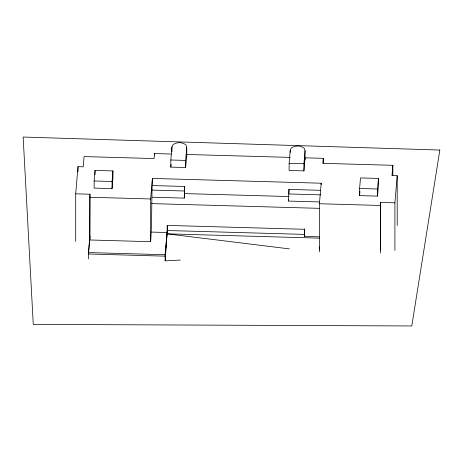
<?xml version="1.0" encoding="UTF-8"?>
<svg xmlns="http://www.w3.org/2000/svg" width="463" height="463" viewBox="0 0 463 463"><rect width="100%" height="100%" fill="white"/><g stroke="black" fill="none" stroke-linecap="round" stroke-linejoin="round"><path stroke-width="0.69" d="M319.568 249.696L319.713 246.814M180.292 260.056L165.152 260.872L167.05 233.832L319.412 238.144M75.695 241.437L75.695 193.823L78.004 166.663L83.23 166.807L84.098 156.581L154.086 158.56L154.515 153.554L171.241 154.029M321.172 184.633L321.172 183.209L152.402 178.434C151.505 199.512 152.055 220.648 150.66 241.703L89.672 239.979L89.926 194.223L75.695 193.823M94.139 180.981L95.037 170.419L112.955 170.922L112.955 178.047L112.058 188.609L94.139 188.105L94.139 180.981L112.058 181.49L112.955 170.922M88.479 258.996L88.479 252.566L89.926 235.534M89.926 236.958L88.479 253.996L165.152 256.161L167.328 230.516L167.328 225.527M150.66 241.703L150.66 198.968L152.402 178.434M290.232 157.397L186.751 154.468L185.64 167.548L170.83 167.126L170.83 160.007L171.941 146.927L172.977 144.705C176.773 141.927 182.515 141.904 186.097 145.075L186.751 147.344L186.751 157.351M170.83 167.126L171.061 164.371M165.152 260.872L165.152 254.737L167.16 231.101M185.64 167.548L185.64 160.424L186.751 147.344M152.02 197.203L184.257 198.118L184.639 186.467L152.402 185.553M184.257 198.118L184.639 186.467M323.284 163.317L323.284 158.329L305.042 157.814L303.931 170.893L289.12 170.471L289.12 163.352L290.232 150.272L291.262 148.056C295.064 145.272 300.805 145.255 304.388 148.426L305.042 150.689L305.042 159.978M319.354 201.937L288.553 201.069L288.935 189.419L320.454 190.31M288.553 201.069L288.663 199.773M303.931 170.893L303.931 163.769L305.042 150.689M319.534 236.836L304.561 236.414L304.735 228.705M319.429 251.86L319.429 203.743L321.172 183.209M323.284 158.329L322.856 163.335L392.85 165.314L392.85 175.413M359.601 188.493L360.498 177.925L378.41 178.434L378.41 185.559L377.519 196.121L359.601 195.612L359.601 188.493L377.519 188.997L378.41 178.434M359.601 195.612L359.959 191.387M380.418 253.082L380.673 202.453L394.904 202.852L397.208 175.691L391.982 175.541L392.85 165.314M170.83 160.007L185.64 160.424M289.12 163.352L303.931 163.769M152.02 190.085L184.257 190.993M288.553 193.945L320.79 194.859M184.639 193.592L288.935 196.543M89.672 197.244L150.66 198.968M319.429 203.743L380.418 205.468M151.476 203.593L319.522 208.35M167.328 230.516L304.735 234.4M151.476 232.085L167.16 232.524L167.16 225.406L304.561 229.289L304.561 236.414M88.479 252.566L165.152 254.737M167.05 233.832L289.381 248.88M397.208 175.691L397.208 225.469M394.904 202.852L394.904 250.466M380.673 202.453L380.673 250.061M377.519 188.997L377.519 196.121M290.232 150.272L290.232 152.408M288.935 189.419L288.935 192.978M171.941 146.927L171.941 151.91M154.515 153.554L154.515 155.001M112.058 181.49L112.058 188.609M95.037 170.419L95.037 174.69M89.926 194.223L89.926 239.817M78.004 166.663L78.004 171.709M439.85 150.041L411.792 325.958L33.272 324.395L23.15 137.042L439.85 150.041"/></g></svg>
